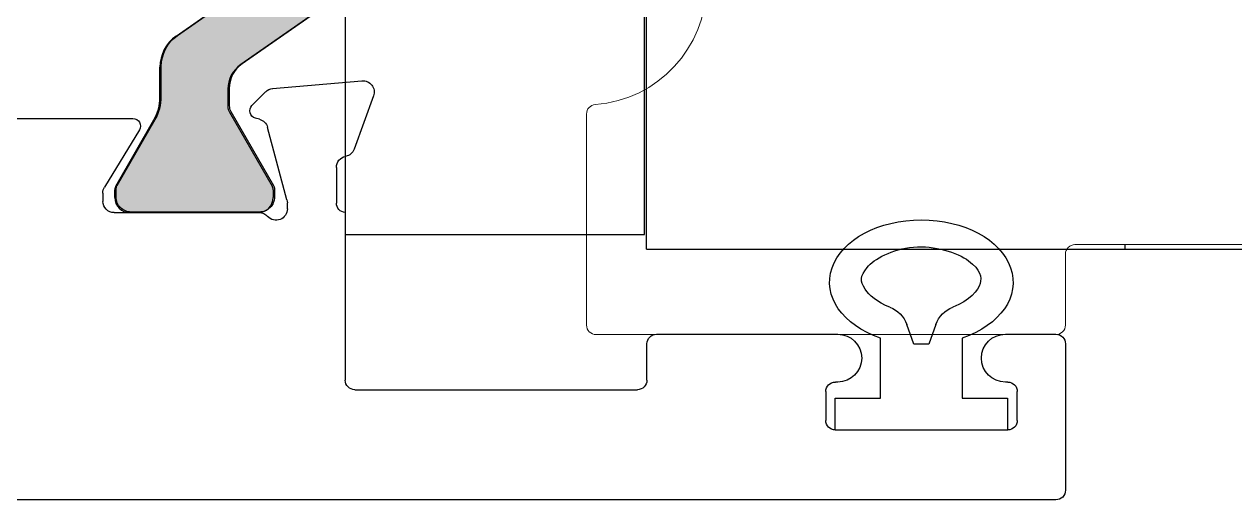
# Model space of a CAD drawing. Extents: x -82 to 113, y -82 to 93.
# Drawn here: x 28.773 to 30.037, y 69.374 to 69.87 of the extents above; entities that cross this region are included whole.
import ezdxf

# ---------------------------------------------------------------- set-up
doc = ezdxf.new("R2010")
doc.units = 0
doc.header["$MEASUREMENT"] = 0
doc.layers.get('0').update_dxf_attribs({"linetype": 'CONTINUOUS'})
for name, color, linetype in [('1', 7, 'CONTINUOUS'), ('Ballons', 7, 'CONTINUOUS'), ('I-Strut', 7, 'CONTINUOUS'), ('INERTIA', 7, 'CONTINUOUS'), ('PROFILE NUMBER', 150, 'CONTINUOUS'), ('SEAL', 7, 'CONTINUOUS'), ('VENT', 5, 'CONTINUOUS')]:
    doc.layers.add(name, color=color, linetype=linetype)

# ---------------------------------------------------------------- blocks, each defined once
blk = doc.blocks.new('CORNER BLOCK')
at = {"layer": 'INERTIA', "color": 4, "lineweight": 13}
blk.add_lwpolyline([(1.8636, 16.783), (1.1736, 16.783, -0.414214), (1.1636, 16.793), (1.1636, 16.867, 0.414214), (1.1536, 16.877), (0.6736, 16.877, 0.414214), (0.6636, 16.867), (0.6636, 16.6467, 0.392661), (0.6729, 16.6367, -0.928477), (0.6729, 16.3874, 0.392661), (0.6636, 16.3774), (0.6636, 16.1683, -1), (0.6636, 16.1058), (0.6636, 15.8812, 0.392661), (0.6729, 15.8712, -0.928477), (0.6729, 15.6219, 0.392661), (0.6636, 15.6119), (0.6636, 15.444, 0.414214), (0.6736, 15.434), (1.8636, 15.434, 0.414214)], format="xyb", dxfattribs=at)
blk = doc.blocks.new('25198-18.6mmX6.0mm_Std_I-Strut')
at = {"layer": 'I-Strut'}
h = blk.add_hatch(color=256, dxfattribs=at)
h.dxf.hatch_style = 1
h.paths.add_polyline_path([(0.1416, -0.005, 0.244698), (0.1319, 0), (-0.1319, 0, 0.244698), (-0.1416, -0.005), (-0.2114, -0.1047, -0.244698), (-0.2372, -0.1181), (-0.2552, -0.1181, -0.131652), (-0.2611, -0.1165), (-0.2992, -0.0945), (-0.3383, -0.0719, 0.131652), (-0.3423, -0.0709), (-0.3504, -0.0709, 0.414214), (-0.3661, -0.0866), (-0.3661, -0.1063), (-0.3661, -0.2008), (-0.3661, -0.2205, 0.414214), (-0.3504, -0.2362), (-0.3423, -0.2362, 0.131652), (-0.3383, -0.2352), (-0.2992, -0.2126), (-0.2693, -0.1953, -0.131652), (-0.2457, -0.189), (-0.214, -0.189, 0.244698), (-0.1818, -0.1722), (-0.117, -0.0798, -0.244698), (-0.0848, -0.063), (0.0848, -0.063, -0.244698), (0.117, -0.0798), (0.1818, -0.1722, 0.244698), (0.214, -0.189), (0.2457, -0.189, -0.131652), (0.2693, -0.1953), (0.3383, -0.2352, 0.131652), (0.3423, -0.2362), (0.3504, -0.2362, 0.414214), (0.3661, -0.2205), (0.3661, -0.2008), (0.3661, -0.1063), (0.3661, -0.0866, 0.414214), (0.3504, -0.0709), (0.3423, -0.0709, 0.131652), (0.3383, -0.0719), (0.2611, -0.1165, -0.131652), (0.2552, -0.1181), (0.2372, -0.1181, -0.244698), (0.2114, -0.1047)])
for p, q in [((-0.1319, 0), (0.1319, 0)), ((-0.2114, -0.1047), (-0.1416, -0.005)), ((0.1416, -0.005), (0.2114, -0.1047)), ((0.0848, -0.063), (-0.0848, -0.063)), ((-0.3504, -0.0709), (-0.3423, -0.0709)), ((-0.3383, -0.0719), (-0.2992, -0.0945)), ((0.2611, -0.1165), (0.3383, -0.0719)), ((0.3423, -0.0709), (0.3504, -0.0709)), ((-0.3661, -0.1063), (-0.3661, -0.0866)), ((-0.117, -0.0798), (-0.1818, -0.1722)), ((0.1818, -0.1722), (0.117, -0.0798)), ((0.3661, -0.0866), (0.3661, -0.1063)), ((-0.2992, -0.0945), (-0.2611, -0.1165)), ((-0.3661, -0.2008), (-0.3661, -0.1063)), ((0.3661, -0.1063), (0.3661, -0.2008)), ((-0.2552, -0.1181), (-0.2372, -0.1181)), ((0.2372, -0.1181), (0.2552, -0.1181)), ((-0.214, -0.189), (-0.2457, -0.189)), ((0.2457, -0.189), (0.214, -0.189)), ((-0.3661, -0.2205), (-0.3661, -0.2008)), ((-0.2693, -0.1953), (-0.2992, -0.2126)), ((0.3383, -0.2352), (0.2693, -0.1953)), ((0.3661, -0.2008), (0.3661, -0.2205)), ((-0.2992, -0.2126), (-0.3383, -0.2352)), ((-0.3423, -0.2362), (-0.3504, -0.2362)), ((0.3504, -0.2362), (0.3423, -0.2362))]:
    blk.add_line(p, q, dxfattribs=at)
for centre, radius, start, end in [((-0.1319, -0.0118), 0.0118, 90, 145), ((0.1319, -0.0118), 0.0118, 35, 90), ((-0.0848, -0.1024), 0.0394, 90, 145), ((0.0848, -0.1024), 0.0394, 35, 90), ((-0.3504, -0.0866), 0.0157, 90, 180), ((-0.3423, -0.0787), 0.00787, 60, 90), ((0.3423, -0.0787), 0.00787, 90, 120), ((0.3504, -0.0866), 0.0157, 360, 90), ((-0.2372, -0.0866), 0.0315, 270, 325), ((0.2372, -0.0866), 0.0315, 215, 270), ((-0.2552, -0.1063), 0.0118, 240, 270), ((0.2552, -0.1063), 0.0118, 270, 300), ((-0.214, -0.1496), 0.0394, 270, 325), ((0.214, -0.1496), 0.0394, 215, 270), ((-0.2457, -0.2362), 0.0472, 90, 120), ((0.2457, -0.2362), 0.0472, 60, 90), ((-0.3504, -0.2205), 0.0157, 180, 270), ((0.3504, -0.2205), 0.0157, 270, 0), ((-0.3423, -0.2283), 0.00787, 270, 300), ((0.3423, -0.2283), 0.00787, 240, 270)]:
    blk.add_arc(centre, radius, start, end, dxfattribs=at)
blk = doc.blocks.new('3205-2_Sash_Component')
for p, q in [((0.0865, 0.01), (0.0865, 3.1226)), ((-0.3119, 1.0951), (-0.3119, 0.9736)), ((-0.2999, 0.9669), (-0.2402, 1.0034)), ((-0.234, 1.0051), (-0.2253, 1.0051)), ((-0.2135, 0.9933), (-0.2135, 0.8418)), ((-0.3254, 0.8494), (-0.3397, 0.8351)), ((-0.311, 0.8414), (-0.3122, 0.8459)), ((-0.3431, 0.8278), (-0.3512, 0.7346)), ((-0.2268, 0.8128), (-0.3026, 0.8331)), ((-0.2174, 0.8123), (-0.2238, 0.8123)), ((-0.2607, 0.7612), (-0.2235, 0.7612)), ((-0.2135, 0.752), (-0.0385, 0.752)), ((-0.3354, 0.7225), (-0.2799, 0.7427)), ((-0.0285, 0.742), (-0.0285, 0.447)), ((-0.0385, 0.437), (-0.0765, 0.437)), ((-0.0865, 0.427), (-0.0865, 0.2378)), ((-0.0365, 0.2378), (-0.0365, 0.2403)), ((-0.0265, 0.2503), (0.0035, 0.2503)), ((0.0135, 0.2403), (0.0135, 0.0603)), ((-0.0865, 0.0628), (-0.0865, 0.01)), ((-0.0365, 0.0603), (-0.0365, 0.0628)), ((0.0035, 0.0503), (-0.0265, 0.0503)), ((-0.0765, 0), (0.0765, 0))]:
    blk.add_line(p, q)
for centre, radius, start, end in [((-0.234, 0.9933), 0.0118, 90, 121.4), ((-0.2253, 0.9933), 0.0118, 360, 90), ((-0.304, 0.9736), 0.00787, 180, 301.4), ((-0.3198, 0.8438), 0.00787, 15, 135), ((-0.3313, 0.8267), 0.0118, 135, 175), ((-0.2996, 0.8445), 0.0118, 195, 255), ((-0.2017, 0.8418), 0.0118, 180, 228.1897), ((-0.2174, 0.8242), 0.0118, 270, 48.1897), ((-0.2238, 0.8242), 0.0118, 255, 270), ((-0.2607, 0.7494), 0.0118, 90, 169.0957), ((-0.2235, 0.7512), 0.01, 4.7511, 90), ((-0.2839, 0.7538), 0.0118, 290, 349.0957), ((-0.0385, 0.742), 0.01, 0, 90), ((-0.3395, 0.7336), 0.0118, 175, 290), ((-0.0385, 0.447), 0.01, 270, 0), ((-0.0765, 0.427), 0.01, 90, 180), ((-0.0265, 0.2403), 0.01, 90, 180), ((0.0035, 0.2403), 0.01, 0, 90), ((-0.0615, 0.2378), 0.025, 180, 0), ((-0.0615, 0.0628), 0.025, 0, 180), ((-0.0265, 0.0603), 0.01, 180, 270), ((0.0035, 0.0603), 0.01, 270, 0), ((-0.0765, 0.01), 0.01, 180, 270), ((0.0765, 0.01), 0.01, 270, 0)]:
    blk.add_arc(centre, radius, start, end)
blk = doc.blocks.new('3205_Sash_Yoke_Assembly')
at = {"xscale": -1, "rotation": 270}
blk.add_blockref('3205-2_Sash_Component', (-3.2889, -0.0765), dxfattribs=at)
at = {"rotation": 90.00000000000001}
blk.add_blockref('25198-18.6mmX6.0mm_Std_I-Strut', (-2.5325, -0.6561), dxfattribs=at)
blk = doc.blocks.new('3200_Meeting_Stile_Assembly')
at = {"xscale": -1}
blk.add_blockref('3205_Sash_Yoke_Assembly', (1.0149, 2.24), dxfattribs=at)
blk = doc.blocks.new('25199')
at = {"layer": 'PROFILE NUMBER', "color": 5}
for p, q in [((-0.0152, 0.1107), (-0.0077, 0.09)), ((0.0077, 0.09), (0.0152, 0.1107)), ((-0.0077, 0.09), (0.0077, 0.09))]:
    blk.add_line(p, q, dxfattribs=at)
blk.add_lwpolyline([(-0.0427, 0.0963), (-0.0427, 0.0335), (-0.09, 0.0335), (-0.09, 0), (0.09, 0), (0.09, 0.0335), (0.0427, 0.0335), (0.0427, 0.0963)], dxfattribs=at)
for centre, start, end in [((-0.0434, 0.1005), 19.8289, 69.2012), ((0.0434, 0.1005), 110.7697, 160.1945)]:
    blk.add_arc(centre, 0.03, start, end, dxfattribs=at)
blk.add_ellipse((0, 0.1547), major_axis=(-0.0958, 0), ratio=0.680816, start_param=2.033109, end_param=7.391692, dxfattribs=at)
blk.add_open_spline([(0.0328, 0.1286), (0.0459, 0.1335), (0.0549, 0.1413), (0.0641, 0.1561), (0.064, 0.1608), (0.0494, 0.1791), (0.0304, 0.1895), (-0.0138, 0.1932), (-0.0371, 0.1863), (-0.0617, 0.1676), (-0.0632, 0.1604), (-0.0596, 0.1465), (-0.0504, 0.1353), (-0.0328, 0.1286)], degree=3, knots=[2.056982, 2.056982, 2.056982, 2.056982, 2.724403, 2.724403, 3.660137, 3.660137, 4.595871, 4.595871, 5.531605, 5.531605, 6.467339, 6.467339, 7.36772, 7.36772, 7.36772, 7.36772], dxfattribs=at)
blk = doc.blocks.new('3907_1in._Glass_Stop')
at = {"layer": 'SEAL', "rotation": 90}
blk.add_blockref('25199', (2.167, -0.5367), dxfattribs=at)

msp = doc.modelspace()

# ---------------------------------------------------------------- linework, layer by layer
at = {"layer": '1', "color": 7}
msp.add_lwpolyline([(29.1004, 69.8987), (29.0007, 69.829, 0.244698), (28.9873, 69.8032), (28.9873, 69.7852, 0.131652), (28.9889, 69.7793), (29.0335, 69.702, -0.131652), (29.0345, 69.6981), (29.0345, 69.6899, -0.414214), (29.0188, 69.6742), (28.9991, 69.6742), (28.9046, 69.6742), (28.8849, 69.6742, -0.414214), (28.8692, 69.6899), (28.8692, 69.6981, -0.131652), (28.8702, 69.702), (28.9101, 69.771, 0.131652), (28.9164, 69.7947), (28.9164, 69.8263, -0.244698), (28.9332, 69.8586), (29.0256, 69.9233, 0.244698)], format="xyb", dxfattribs=at)
at = {"layer": 'Ballons', "color": 7}
for p, q in [((29.4228, 69.6354), (29.4228, 70.6354)), ((29.4228, 69.6354), (31.1736, 69.6354)), ((29.9228, 69.6354), (29.9228, 69.6402))]:
    msp.add_line(p, q, dxfattribs=at)
at = {"layer": 'Ballons'}
msp.add_lwpolyline([(29.1083, 69.6508), (29.4208, 69.6508), (29.4208, 70.6508), (29.1083, 70.6508)], close=True, dxfattribs=at)

# ---------------------------------------------------------------- block references
at = {"layer": 'Ballons', "xscale": -1, "rotation": 180}
msp.add_blockref('CORNER BLOCK', (28.6967, 86.4232), dxfattribs=at)
at = {"layer": 'VENT', "xscale": -1}
for name, p, rotation in [('3200_Meeting_Stile_Assembly', (25.5566, 71.6236), 180), ('3907_1in._Glass_Stop', (29.1732, 71.6132), 90)]:
    msp.add_blockref(name, p, dxfattribs=dict(at, rotation=rotation))

doc.saveas('drawing.dxf')
